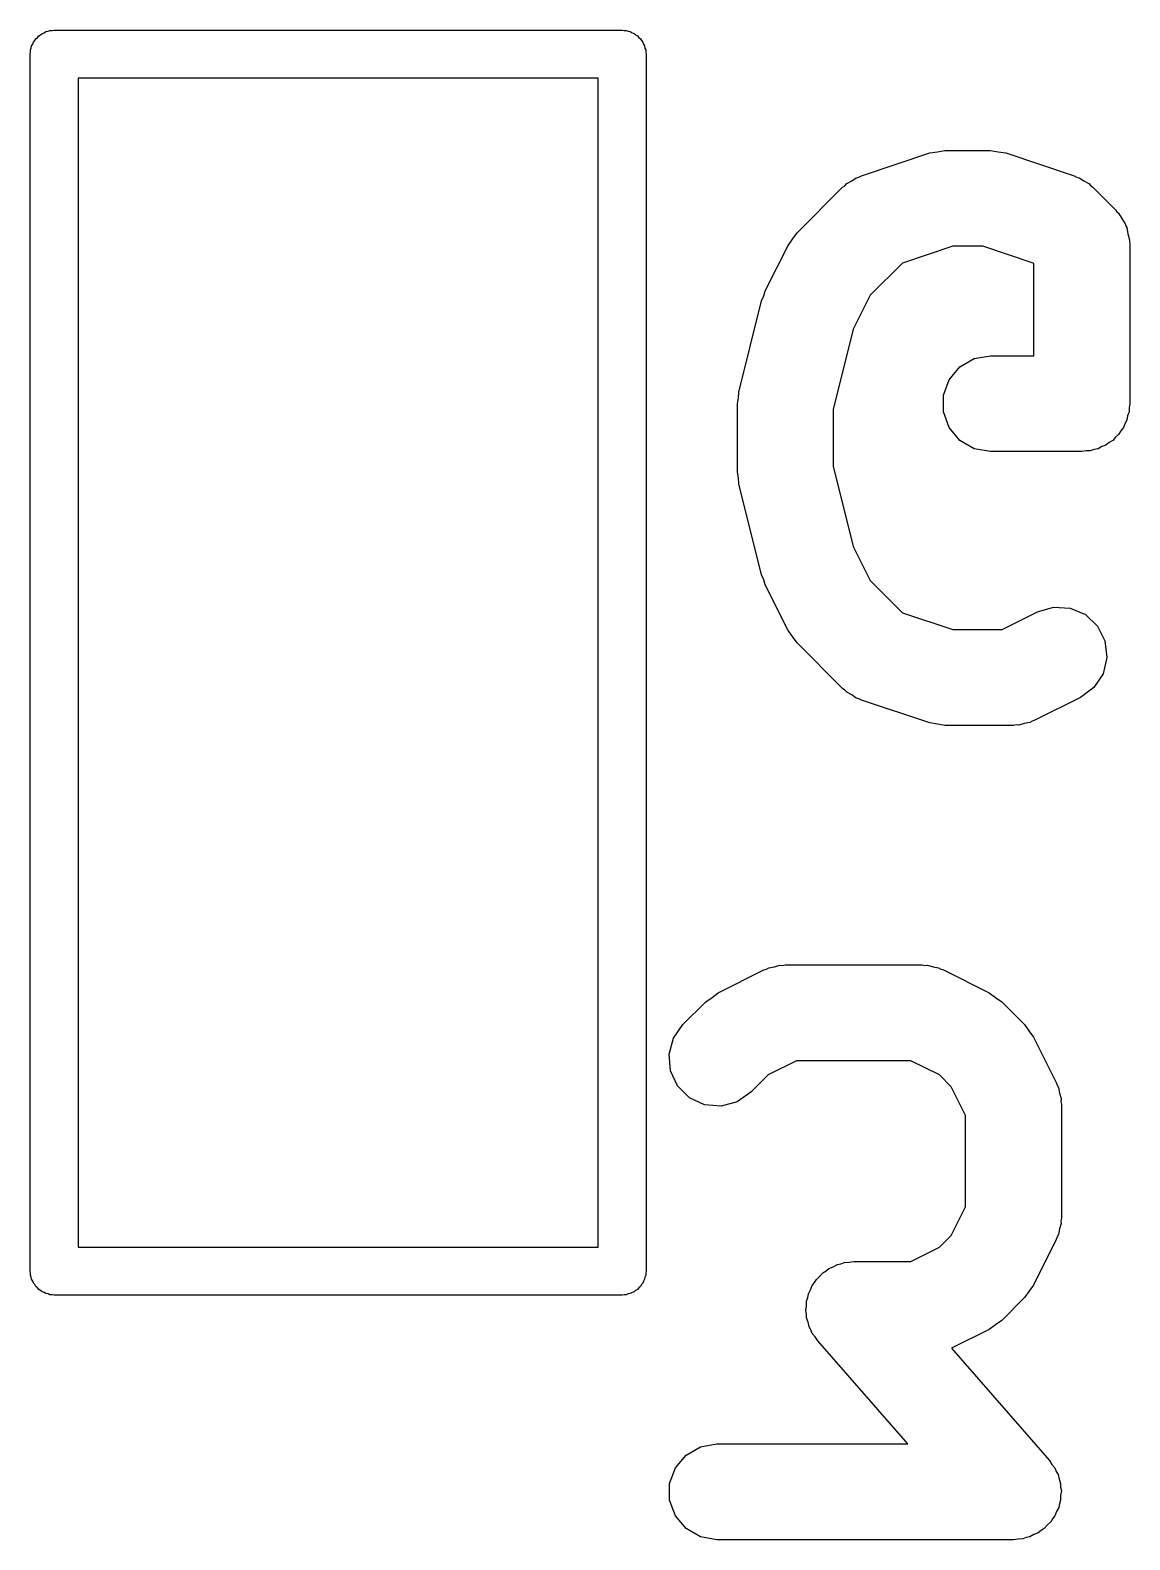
# Model space of a CAD drawing. Extents: x 1.5 to 72.3, y -91 to -17.2.
# Drawn here: x 43.136 to 46.579, y -89.746 to -85.02 of the extents above; entities that cross this region are included whole.
import ezdxf

# ---------------------------------------------------------------- set-up
doc = ezdxf.new("R2010")
doc.units = 0
doc.header["$MEASUREMENT"] = 0
doc.layers.add('BLACK', color=7, linetype='CONTINUOUS')

msp = doc.modelspace()

# ---------------------------------------------------------------- linework, layer by layer
at = {"layer": 'Black'}
for p, q in [((43.1735, -85.03), (43.1797, -85.0278)), ((43.1797, -85.0278), (43.1853, -85.0245)), ((43.1853, -85.0245), (43.1918, -85.0234)), ((43.1918, -85.0234), (43.198, -85.0211)), ((43.198, -85.0211), (43.2045, -85.0211)), ((43.2045, -85.0211), (43.211, -85.02)), ((43.211, -85.02), (44.989, -85.02)), ((44.989, -85.02), (44.9955, -85.0211)), ((44.9955, -85.0211), (45.002, -85.0211)), ((45.002, -85.0211), (45.0082, -85.0234)), ((45.0082, -85.0234), (45.0147, -85.0245)), ((45.0147, -85.0245), (45.0203, -85.0278)), ((45.0203, -85.0278), (45.0265, -85.03)), ((43.1394, -85.0758), (43.1405, -85.0693)), ((43.1405, -85.0693), (43.1438, -85.0637)), ((43.1438, -85.0637), (43.146, -85.0575)), ((43.146, -85.0575), (43.1503, -85.0525)), ((43.1503, -85.0525), (43.1535, -85.0468)), ((43.1535, -85.0468), (43.1586, -85.0426)), ((43.1586, -85.0426), (43.1628, -85.0375)), ((43.1628, -85.0375), (43.1685, -85.0343)), ((43.1685, -85.0343), (43.1735, -85.03)), ((45.0265, -85.03), (45.0315, -85.0343)), ((45.0315, -85.0343), (45.0372, -85.0375)), ((45.0372, -85.0375), (45.0414, -85.0426)), ((45.0414, -85.0426), (45.0465, -85.0468)), ((45.0465, -85.0468), (45.0497, -85.0525)), ((45.0497, -85.0525), (45.054, -85.0575)), ((45.054, -85.0575), (45.0562, -85.0637)), ((45.0562, -85.0637), (45.0595, -85.0693)), ((45.0595, -85.0693), (45.0606, -85.0758)), ((43.136, -85.095), (43.1371, -85.0885)), ((43.136, -88.905), (43.136, -85.095)), ((43.1371, -85.082), (43.1394, -85.0758)), ((43.1371, -85.0885), (43.1371, -85.082)), ((45.0606, -85.0758), (45.0629, -85.082)), ((45.0629, -85.082), (45.0629, -85.0885)), ((45.0629, -85.0885), (45.064, -85.095)), ((45.064, -85.095), (45.064, -88.905)), ((43.286, -85.17), (43.286, -88.83)), ((44.914, -85.17), (43.286, -85.17)), ((44.914, -88.83), (44.914, -85.17)), ((45.7383, -85.4756), (45.9526, -85.4041)), ((45.9526, -85.4041), (45.9763, -85.4006)), ((45.9763, -85.4006), (46, -85.3964)), ((46, -85.3964), (46.1429, -85.3964)), ((46.1429, -85.3964), (46.1665, -85.4006)), ((46.1665, -85.4006), (46.1903, -85.4041)), ((46.1903, -85.4041), (46.4046, -85.4756)), ((45.6867, -85.5068), (45.6925, -85.5004)), ((45.6925, -85.5004), (45.7079, -85.492)), ((45.7079, -85.492), (45.7223, -85.4819)), ((45.7223, -85.4819), (45.7307, -85.4797)), ((45.7307, -85.4797), (45.7383, -85.4756)), ((46.4046, -85.4756), (46.4122, -85.4797)), ((46.4122, -85.4797), (46.4205, -85.4819)), ((46.4205, -85.4819), (46.4349, -85.492)), ((46.4349, -85.492), (46.4504, -85.5004)), ((46.4504, -85.5004), (46.4561, -85.5068)), ((45.5368, -85.6546), (45.6796, -85.5118)), ((45.6796, -85.5118), (45.6867, -85.5068)), ((46.4561, -85.5068), (46.4632, -85.5118)), ((46.4632, -85.5118), (46.5346, -85.5832)), ((46.5346, -85.5832), (46.5384, -85.5886)), ((46.5384, -85.5886), (46.5435, -85.5929)), ((46.5435, -85.5929), (46.5533, -85.6098)), ((46.5533, -85.6098), (46.5645, -85.6259)), ((46.5645, -85.6259), (46.5662, -85.6323)), ((46.5662, -85.6323), (46.5695, -85.638)), ((46.5695, -85.638), (46.5729, -85.6573)), ((45.5087, -85.6936), (45.523, -85.6743)), ((45.523, -85.6743), (45.5368, -85.6546)), ((46.5729, -85.6573), (46.578, -85.6762)), ((46.578, -85.6762), (46.5774, -85.6828)), ((46.5774, -85.6828), (46.5786, -85.6893)), ((46.5786, -85.6893), (46.5786, -86.1893)), ((45.4373, -85.8365), (45.5087, -85.6936)), ((46.0243, -85.6964), (45.8667, -85.749)), ((46.1185, -85.6964), (46.0243, -85.6964)), ((46.2761, -85.749), (46.1185, -85.6964)), ((45.8667, -85.749), (45.7661, -85.8496)), ((46.2786, -85.7514), (46.2761, -85.749)), ((46.2786, -86.0393), (46.2786, -85.7514)), ((45.3545, -86.1529), (45.4259, -85.8672)), ((45.4259, -85.8672), (45.4326, -85.8522)), ((45.4326, -85.8522), (45.4373, -85.8365)), ((45.7661, -85.8496), (45.713, -85.9559)), ((45.713, -85.9559), (45.65, -86.2077)), ((46.0464, -86.0744), (46.0916, -86.0483)), ((46.0916, -86.0483), (46.1429, -86.0393)), ((46.1429, -86.0393), (46.2786, -86.0393)), ((45.9951, -86.1632), (46.013, -86.1143)), ((46.013, -86.1143), (46.0464, -86.0744)), ((45.3532, -86.1712), (45.3545, -86.1529)), ((45.35, -86.1893), (45.3532, -86.1712)), ((45.35, -86.4036), (45.35, -86.1893)), ((45.65, -86.2077), (45.65, -86.3851)), ((45.9951, -86.2153), (45.9951, -86.1632)), ((46.5786, -86.1893), (46.5763, -86.2022)), ((46.5763, -86.2022), (46.5763, -86.2153)), ((46.013, -86.2643), (45.9951, -86.2153)), ((46.563, -86.252), (46.5585, -86.2643)), ((46.5695, -86.2406), (46.563, -86.252)), ((46.5718, -86.2277), (46.5695, -86.2406)), ((46.5763, -86.2153), (46.5718, -86.2277)), ((46.0464, -86.3042), (46.013, -86.2643)), ((46.5334, -86.2941), (46.525, -86.3042)), ((46.5435, -86.2857), (46.5334, -86.2941)), ((46.55, -86.2743), (46.5435, -86.2857)), ((46.5585, -86.2643), (46.55, -86.2743)), ((46.0916, -86.3302), (46.0464, -86.3042)), ((46.1429, -86.3393), (46.0916, -86.3302)), ((46.4286, -86.3393), (46.1429, -86.3393)), ((46.4415, -86.337), (46.4286, -86.3393)), ((46.4546, -86.337), (46.4415, -86.337)), ((46.4669, -86.3325), (46.4546, -86.337)), ((46.4799, -86.3302), (46.4669, -86.3325)), ((46.4912, -86.3237), (46.4799, -86.3302)), ((46.5036, -86.3192), (46.4912, -86.3237)), ((46.5136, -86.3108), (46.5036, -86.3192)), ((46.525, -86.3042), (46.5136, -86.3108)), ((45.65, -86.3851), (45.713, -86.6369)), ((45.3532, -86.4216), (45.35, -86.4036)), ((45.3545, -86.44), (45.3532, -86.4216)), ((45.4259, -86.7257), (45.3545, -86.44)), ((45.713, -86.6369), (45.7661, -86.7433)), ((45.4326, -86.7406), (45.4259, -86.7257)), ((45.4373, -86.7564), (45.4326, -86.7406)), ((45.5087, -86.8992), (45.4373, -86.7564)), ((45.7661, -86.7433), (45.8667, -86.8439)), ((45.8667, -86.8439), (46.0243, -86.8964)), ((46.1789, -86.8964), (46.2901, -86.8408)), ((46.2901, -86.8408), (46.34, -86.826)), ((46.34, -86.826), (46.392, -86.8291)), ((46.392, -86.8291), (46.4398, -86.8498)), ((46.4398, -86.8498), (46.4776, -86.8856)), ((45.523, -86.9185), (45.5087, -86.8992)), ((46.0243, -86.8964), (46.1789, -86.8964)), ((46.4776, -86.8856), (46.5009, -86.9322)), ((45.5368, -86.9382), (45.523, -86.9185)), ((45.6796, -87.0811), (45.5368, -86.9382)), ((46.5009, -86.9322), (46.5069, -86.984)), ((46.5069, -86.984), (46.4948, -87.0347)), ((46.4948, -87.0347), (46.4661, -87.0781)), ((45.6867, -87.086), (45.6796, -87.0811)), ((45.6925, -87.0925), (45.6867, -87.086)), ((45.7079, -87.1009), (45.6925, -87.0925)), ((45.7223, -87.1109), (45.7079, -87.1009)), ((46.4661, -87.0781), (46.4242, -87.1092)), ((45.7307, -87.1132), (45.7223, -87.1109)), ((45.7383, -87.1173), (45.7307, -87.1132)), ((45.9526, -87.1887), (45.7383, -87.1173)), ((46.4242, -87.1092), (46.2814, -87.1806)), ((45.9763, -87.1923), (45.9526, -87.1887)), ((46, -87.1964), (45.9763, -87.1923)), ((46.2143, -87.1964), (46, -87.1964)), ((46.2228, -87.1949), (46.2143, -87.1964)), ((46.2314, -87.1954), (46.2228, -87.1949)), ((46.2483, -87.1904), (46.2314, -87.1954)), ((46.2656, -87.1874), (46.2483, -87.1904)), ((46.2731, -87.1831), (46.2656, -87.1874)), ((46.2814, -87.1806), (46.2731, -87.1831)), ((45.4412, -87.9598), (45.4487, -87.9555)), ((45.4487, -87.9555), (45.466, -87.9524)), ((45.466, -87.9524), (45.4829, -87.9474)), ((45.4829, -87.9474), (45.4915, -87.9479)), ((45.4915, -87.9479), (45.5, -87.9464)), ((45.5, -87.9464), (45.9286, -87.9464)), ((45.9286, -87.9464), (45.9371, -87.9479)), ((45.9371, -87.9479), (45.9457, -87.9474)), ((45.9457, -87.9474), (45.9626, -87.9524)), ((45.9626, -87.9524), (45.9799, -87.9555)), ((45.9799, -87.9555), (45.9874, -87.9598)), ((45.2901, -88.0337), (45.4329, -87.9623)), ((45.4329, -87.9623), (45.4412, -87.9598)), ((45.9874, -87.9598), (45.9957, -87.9623)), ((45.9957, -87.9623), (46.1385, -88.0337)), ((45.2511, -88.0618), (45.2708, -88.048)), ((45.2708, -88.048), (45.2901, -88.0337)), ((46.1385, -88.0337), (46.1578, -88.048)), ((46.1578, -88.048), (46.1775, -88.0618)), ((45.1796, -88.1332), (45.2511, -88.0618)), ((46.1775, -88.0618), (46.2489, -88.1332)), ((45.1498, -88.1759), (45.1796, -88.1332)), ((46.2489, -88.1332), (46.2627, -88.1529)), ((45.1363, -88.2262), (45.1498, -88.1759)), ((46.2627, -88.1529), (46.277, -88.1722)), ((46.277, -88.1722), (46.3484, -88.3151)), ((45.1408, -88.2781), (45.1363, -88.2262)), ((45.1628, -88.3253), (45.1408, -88.2781)), ((45.5354, -88.2464), (45.446, -88.2911)), ((45.8932, -88.2464), (45.5354, -88.2464)), ((45.9826, -88.2911), (45.8932, -88.2464)), ((45.1997, -88.3622), (45.1628, -88.3253)), ((45.446, -88.2911), (45.3918, -88.3454)), ((46.0196, -88.3281), (45.9826, -88.2911)), ((46.0643, -88.4176), (46.0196, -88.3281)), ((46.3484, -88.3151), (46.3509, -88.3233)), ((46.3509, -88.3233), (46.3552, -88.3308)), ((46.3552, -88.3308), (46.3583, -88.3481)), ((45.2469, -88.3842), (45.1997, -88.3622)), ((45.3491, -88.3752), (45.2988, -88.3887)), ((45.3918, -88.3454), (45.3491, -88.3752)), ((46.3583, -88.3481), (46.3633, -88.365)), ((46.3633, -88.365), (46.3628, -88.3736)), ((46.3628, -88.3736), (46.3643, -88.3821)), ((46.3643, -88.3821), (46.3643, -88.7393)), ((45.2988, -88.3887), (45.2469, -88.3842)), ((46.0643, -88.7039), (46.0643, -88.4176)), ((46.0196, -88.7933), (46.0643, -88.7039)), ((46.3633, -88.7564), (46.3583, -88.7733)), ((46.3643, -88.7393), (46.3628, -88.7478)), ((46.3628, -88.7478), (46.3633, -88.7564)), ((45.9826, -88.8303), (46.0196, -88.7933)), ((46.3484, -88.8064), (46.277, -88.9492)), ((46.3509, -88.7981), (46.3484, -88.8064)), ((46.3552, -88.7906), (46.3509, -88.7981)), ((46.3583, -88.7733), (46.3552, -88.7906)), ((43.286, -88.83), (44.914, -88.83)), ((45.8932, -88.875), (45.9826, -88.8303)), ((45.6279, -88.9043), (45.6366, -88.8967)), ((45.6366, -88.8967), (45.6503, -88.8914)), ((45.6503, -88.8914), (45.663, -88.884)), ((45.663, -88.884), (45.6744, -88.882)), ((45.6744, -88.882), (45.6852, -88.8778)), ((45.6852, -88.8778), (45.6998, -88.8775)), ((45.6998, -88.8775), (45.7143, -88.875)), ((45.7143, -88.875), (45.8932, -88.875)), ((43.1371, -88.9115), (43.136, -88.905)), ((43.1371, -88.918), (43.1371, -88.9115)), ((43.1394, -88.9242), (43.1371, -88.918)), ((43.1405, -88.9307), (43.1394, -88.9242)), ((43.1438, -88.9363), (43.1405, -88.9307)), ((43.146, -88.9425), (43.1438, -88.9363)), ((43.1503, -88.9475), (43.146, -88.9425)), ((43.1535, -88.9532), (43.1503, -88.9475)), ((45.0497, -88.9475), (45.0465, -88.9532)), ((45.054, -88.9425), (45.0497, -88.9475)), ((45.0562, -88.9363), (45.054, -88.9425)), ((45.0595, -88.9307), (45.0562, -88.9363)), ((45.0606, -88.9242), (45.0595, -88.9307)), ((45.0629, -88.918), (45.0606, -88.9242)), ((45.064, -88.905), (45.0629, -88.9115)), ((45.0629, -88.9115), (45.0629, -88.918)), ((45.5794, -88.9638), (45.5844, -88.95)), ((45.5844, -88.95), (45.5918, -88.9411)), ((45.5918, -88.9411), (45.5974, -88.931)), ((45.5974, -88.931), (45.6084, -88.9213)), ((45.6084, -88.9213), (45.6179, -88.9101)), ((45.6179, -88.9101), (45.6279, -88.9043)), ((46.277, -88.9492), (46.2627, -88.9685)), ((43.1586, -88.9574), (43.1535, -88.9532)), ((43.1628, -88.9625), (43.1586, -88.9574)), ((43.1685, -88.9657), (43.1628, -88.9625)), ((43.1735, -88.97), (43.1685, -88.9657)), ((43.1797, -88.9722), (43.1735, -88.97)), ((43.1853, -88.9755), (43.1797, -88.9722)), ((43.1918, -88.9766), (43.1853, -88.9755)), ((43.198, -88.9789), (43.1918, -88.9766)), ((43.2045, -88.9789), (43.198, -88.9789)), ((43.211, -88.98), (43.2045, -88.9789)), ((44.989, -88.98), (43.211, -88.98)), ((44.9955, -88.9789), (44.989, -88.98)), ((45.002, -88.9789), (44.9955, -88.9789)), ((45.0082, -88.9766), (45.002, -88.9789)), ((45.0147, -88.9755), (45.0082, -88.9766)), ((45.0203, -88.9722), (45.0147, -88.9755)), ((45.0265, -88.97), (45.0203, -88.9722)), ((45.0315, -88.9657), (45.0265, -88.97)), ((45.0372, -88.9625), (45.0315, -88.9657)), ((45.0414, -88.9574), (45.0372, -88.9625)), ((45.0465, -88.9532), (45.0414, -88.9574)), ((45.5666, -88.999), (45.5705, -88.9881)), ((45.5705, -88.9881), (45.5723, -88.9766)), ((45.5723, -88.9766), (45.5794, -88.9638)), ((46.2489, -88.9882), (46.1775, -89.0596)), ((46.2627, -88.9685), (46.2489, -88.9882)), ((45.5643, -89.0281), (45.5666, -89.0136)), ((45.5666, -89.0395), (45.5643, -89.0281)), ((45.5666, -89.0136), (45.5666, -88.999)), ((45.5666, -89.051), (45.5666, -89.0395)), ((45.5716, -89.0648), (45.5666, -89.051)), ((45.5744, -89.0792), (45.5716, -89.0648)), ((45.5804, -89.0891), (45.5744, -89.0792)), ((45.5844, -89.1), (45.5804, -89.0891)), ((46.1385, -89.0877), (46.0202, -89.1469)), ((46.1578, -89.0734), (46.1385, -89.0877)), ((46.1775, -89.0596), (46.1578, -89.0734)), ((45.5938, -89.1112), (45.5844, -89.1)), ((45.6014, -89.1238), (45.5938, -89.1112)), ((45.8837, -89.4464), (45.6014, -89.1238)), ((46.0202, -89.1469), (46.3272, -89.4977)), ((45.1893, -89.4815), (45.2344, -89.4555)), ((45.2344, -89.4555), (45.2857, -89.4464)), ((45.2857, -89.4464), (45.8837, -89.4464)), ((45.1558, -89.5214), (45.1893, -89.4815)), ((46.3272, -89.4977), (46.3348, -89.5102)), ((46.3348, -89.5102), (46.3442, -89.5214)), ((45.138, -89.5704), (45.1558, -89.5214)), ((46.3442, -89.5214), (46.3482, -89.5323)), ((46.3482, -89.5323), (46.3541, -89.5422)), ((46.3541, -89.5422), (46.357, -89.5566)), ((46.357, -89.5566), (46.362, -89.5704)), ((45.138, -89.6225), (45.138, -89.5704)), ((46.362, -89.5704), (46.362, -89.582)), ((46.362, -89.582), (46.3643, -89.5933)), ((46.3643, -89.5933), (46.362, -89.6078)), ((46.362, -89.6078), (46.362, -89.6225)), ((45.1558, -89.6714), (45.138, -89.6225)), ((46.3492, -89.6576), (46.3442, -89.6714)), ((46.3563, -89.6448), (46.3492, -89.6576)), ((46.358, -89.6334), (46.3563, -89.6448)), ((46.362, -89.6225), (46.358, -89.6334)), ((45.1893, -89.7113), (45.1558, -89.6714)), ((46.3201, -89.7001), (46.3107, -89.7113)), ((46.3312, -89.6904), (46.3201, -89.7001)), ((46.3367, -89.6803), (46.3312, -89.6904)), ((46.3442, -89.6714), (46.3367, -89.6803)), ((45.2344, -89.7374), (45.1893, -89.7113)), ((45.2857, -89.7464), (45.2344, -89.7374)), ((46.2143, -89.7464), (45.2857, -89.7464)), ((46.2287, -89.7439), (46.2143, -89.7464)), ((46.2434, -89.7436), (46.2287, -89.7439)), ((46.2542, -89.7394), (46.2434, -89.7436)), ((46.2656, -89.7374), (46.2542, -89.7394)), ((46.2783, -89.73), (46.2656, -89.7374)), ((46.292, -89.7248), (46.2783, -89.73)), ((46.3007, -89.7171), (46.292, -89.7248)), ((46.3107, -89.7113), (46.3007, -89.7171))]:
    msp.add_line(p, q, dxfattribs=at)

doc.saveas('drawing.dxf')
